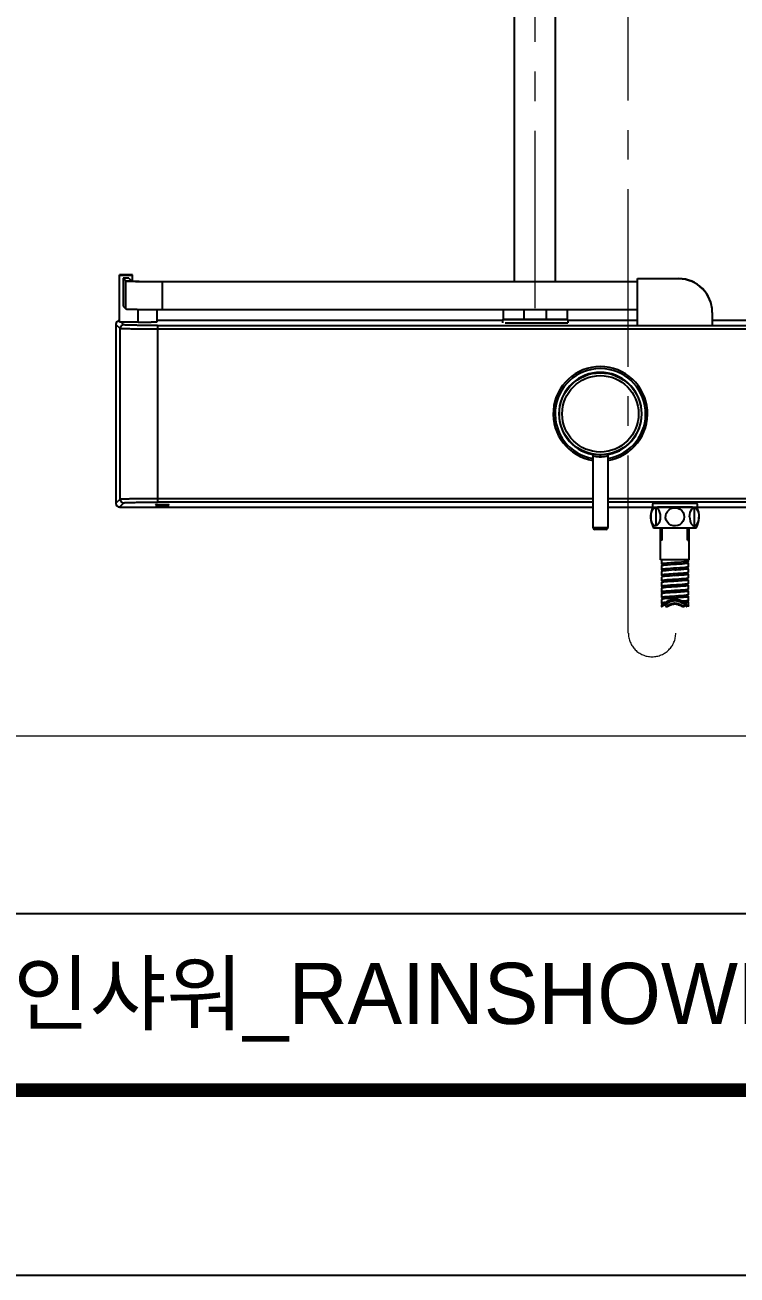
# Model space of a CAD drawing. Extents: x 11377 to 14537, y 53 to 2368.
# Drawn here: x 12249 to 12631, y 53 to 724 of the extents above; entities that cross this region are included whole.
import ezdxf

# ---------------------------------------------------------------- set-up
doc = ezdxf.new("R2010")
doc.units = 0
doc.header["$LTSCALE"] = 10
doc.header["$MEASUREMENT"] = 0
doc.linetypes.add('CENTER2', pattern=[28.575, 19.05, -3.175, 3.175, -3.175])
doc.layers.get('0').update_dxf_attribs({"linetype": 'CONTINUOUS'})
doc.layers.add('1', color=7, linetype='CONTINUOUS', true_color=0xffffff)
doc.layers.add('Cneter', color=1, linetype='CENTER2', lineweight=13)
doc.layers.add('치수선', color=7, linetype='CONTINUOUS', lineweight=20)
doc.layers.add('DEF_LAYER_ASSEM_MEMBER', color=7, linetype='CONTINUOUS')
doc.layers.add('MEMBER', color=7, linetype='CONTINUOUS')
doc.styles.add('Daelim Dimension', font='')
doc.styles.get('Daelim Dimension').set_extended_font_data('나눔고딕')

msp = doc.modelspace()

# ---------------------------------------------------------------- linework, layer by layer
at = {"color": 7, "linetype": 'Continuous'}
for p, q in [((12299.96, 564.55), (12299.96, 589.94)), ((12306.96, 589.94), (12299.96, 589.94)), ((12306.96, 589.93), (12299.96, 589.93)), ((12306.96, 589.55), (12299.96, 589.55)), ((12301.97, 588.05), (12301.96, 573.05)), ((12301.97, 588.05), (12303.4, 586.62)), ((12304.97, 588.05), (12301.97, 588.05)), ((12303.39, 571.62), (12303.4, 586.62)), ((12303.4, 586.62), (12306.4, 586.62)), ((12304.97, 588.05), (12306.4, 586.62)), ((12306.29, 586.46), (12306.34, 586.46)), ((12306.96, 586.55), (12306.96, 589.94)), ((12322.89, 586.31), (12322.89, 571.31)), ((12322.89, 586.31), (12577.96, 586.31)), ((12577.96, 562.75), (12577.96, 587.87)), ((12577.96, 587.87), (12599.96, 587.87)), ((12599.96, 587.75), (12577.96, 587.75)), ((12599.96, 587.75), (12599.96, 587.87)), ((12301.96, 573.05), (12303.39, 571.62)), ((12309.96, 564.55), (12309.96, 571.39)), ((12319.96, 571.32), (12319.96, 564.73)), ((12322.89, 571.31), (12577.96, 571.31)), ((12505.76, 571.31), (12505.76, 565.99)), ((12516.81, 571.31), (12516.81, 565.99)), ((12529.12, 565.99), (12529.12, 571.31)), ((12540.16, 571.31), (12540.16, 565.99)), ((12309.96, 564.55), (12299.96, 564.55)), ((12302.24, 563.06), (12300.75, 564.55)), ((12505.46, 565.34), (12319.96, 565.34)), ((12505.66, 565.99), (12505.46, 565.79)), ((12505.46, 565.79), (12505.46, 564.19)), ((12540.46, 565.79), (12505.46, 565.79)), ((12540.26, 565.99), (12505.66, 565.99)), ((12506.94, 564.19), (12540.46, 564.19)), ((12540.26, 565.99), (12540.46, 565.79)), ((12540.46, 565.79), (12540.46, 564.19)), ((12577.96, 565.34), (12540.46, 565.34)), ((12617.96, 569.75), (12617.96, 562.75)), ((12745.97, 565.34), (12617.96, 565.34)), ((12297.96, 563.34), (12297.96, 467.34)), ((12297.96, 563.34), (12300.24, 561.06)), ((12300.24, 469.61), (12300.24, 561.06)), ((12320.24, 562.75), (12320.24, 467.92)), ((12320.24, 562.75), (12725.69, 562.75)), ((12725.69, 560.75), (12320.24, 560.75)), ((12553.96, 492.89), (12553.96, 454.34)), ((12557.96, 492.34), (12557.96, 493.34)), ((12561.96, 492.89), (12561.96, 454.34)), ((12300.24, 469.61), (12297.96, 467.34)), ((12320.24, 469.92), (12553.96, 469.92)), ((12561.96, 469.92), (12725.69, 469.92)), ((12299.96, 465.34), (12302.24, 467.61)), ((12299.96, 465.34), (12553.96, 465.34)), ((12319.32, 466.47), (12319.32, 466.47)), ((12319.32, 465.78), (12319.32, 465.78)), ((12553.96, 467.92), (12320.24, 467.92)), ((12326.61, 466.47), (12326.61, 466.47)), ((12326.61, 465.78), (12326.61, 465.78)), ((12725.69, 467.92), (12561.96, 467.92)), ((12561.96, 465.34), (12585.96, 465.34)), ((12585.96, 467.09), (12585.96, 465.09)), ((12587.64, 464.98), (12587.64, 464.98)), ((12587.66, 465.09), (12587.66, 455.09)), ((12608.26, 465.09), (12608.26, 455.09)), ((12608.29, 464.98), (12608.28, 464.98)), ((12609.96, 467.09), (12609.96, 465.09)), ((12609.96, 465.34), (12745.97, 465.34)), ((12553.96, 454.34), (12561.96, 454.34)), ((12560.96, 453.34), (12554.96, 453.34))]:
    msp.add_line(p, q, dxfattribs=at)
at = {"ltscale": 0.5}
for p, q in [((12511.96, 586.31), (12533.96, 586.31)), ((12591.21, 447.54), (12590.31, 447.54)), ((12604.71, 447.54), (12605.61, 447.54))]:
    msp.add_line(p, q, dxfattribs=at)
at = {"color": 5}
msp.add_line((11427.92, 247.26), (13971.97, 247.26), dxfattribs=at)
at = {"ltscale": 0.5}
msp.add_lwpolyline([(11377.11, 53.28), (14536.63, 53.28), (14536.63, 2368.32), (11377.11, 2368.32)], close=True, dxfattribs=at)
at = {"color": 5, "linetype": 'ByBlock', "lineweight": 200, "const_width": 7.28}
msp.add_lwpolyline([(11427.92, 152.41), (14485.52, 152.41), (14485.52, 2314.57), (11427.92, 2314.57)], close=True, dxfattribs=at)
at = {"color": 7, "linetype": 'Continuous'}
for points in [[(12553.18, 493.86), (12553.46, 493.76), (12553.69, 493.58), (12553.86, 493.34), (12553.95, 493.06), (12553.96, 492.89)], [(12561.96, 492.89), (12561.98, 493.06), (12562.07, 493.34), (12562.24, 493.58), (12562.47, 493.76), (12562.75, 493.86)]]:
    msp.add_lwpolyline(points, dxfattribs=at)
for radius in [22, 20.5]:
    msp.add_circle((12557.96, 515.34), radius, dxfattribs=at)
for centre, radius, start, end in [((12311.14, 773.46), 187.07, 268.52949, 268.66073), ((12599.97, 569.87), 18, 0.17094, 90.00479), ((12599.97, 569.75), 18, 0.00492, 90.00481), ((12302.24, 561.06), 2, 90.02111, 179.97864), ((12557.96, 515.34), 25.3, 279.11078, 260.88922), ((12557.96, 515.34), 24.3, 279.48907, 260.5125), ((12557.96, 515.34), 22.25, 281.05466, 258.94502), ((12302.24, 469.61), 2, 180.0211, 269.97864), ((12589.75, 395.21), 72.01, 91.6762, 92.14231), ((12590.62, 365.79), 101.45, 91.55092, 91.68405), ((12605.4, 369), 98.24, 88.31416, 88.44684), ((12606.42, 402.35), 64.87, 87.82733, 88.34973), ((12554.96, 454.34), 1, 180, 270), ((12560.96, 454.34), 1, 270, 0)]:
    msp.add_arc(centre, radius, start, end, dxfattribs=at)
for centre, major_axis, start_param, end_param in [((12299.97, 563.34), (-1.41, 1.41), -0.785246, 0.785246), ((12299.97, 467.34), (1.41, 1.41), 2.356347, 3.926839)]:
    msp.add_ellipse(centre, major_axis=major_axis, ratio=0.999695, start_param=start_param, end_param=end_param, dxfattribs=at)
for points, knots in [([(12303.4, 586.62), (12303.4, 586.62), (12303.43, 586.61), (12303.47, 586.6), (12303.54, 586.59), (12303.67, 586.57), (12303.88, 586.55), (12304.21, 586.53), (12304.62, 586.51), (12305.1, 586.49), (12305.67, 586.47), (12306.08, 586.46), (12306.29, 586.46)], [0, 0, 0, 0, 0.008609, 0.024348, 0.047438, 0.077896, 0.160777, 0.272628, 0.41304, 0.581588, 0.777611, 1, 1, 1, 1]), ([(12306.4, 586.62), (12306.4, 586.61), (12306.44, 586.6), (12306.51, 586.59), (12306.63, 586.58), (12306.78, 586.56), (12306.97, 586.55), (12307.29, 586.53), (12307.79, 586.51), (12308.49, 586.48), (12309.33, 586.45), (12310.3, 586.43), (12311.39, 586.41), (12312.58, 586.39), (12314.35, 586.36), (12316.74, 586.34), (12319.76, 586.32), (12321.83, 586.31), (12322.89, 586.31)], [0, 0, 0, 0, 0.002214, 0.006729, 0.013575, 0.022737, 0.034191, 0.047915, 0.082073, 0.124944, 0.176039, 0.234819, 0.300752, 0.37326, 0.451611, 0.622748, 0.807855, 1, 1, 1, 1]), ([(12306.77, 586.45), (12309.1, 586.39), (12314.48, 586.33), (12319.85, 586.31), (12322.89, 586.31)], [0, 0, 0, 0, 0.434876, 1, 1, 1, 1]), ([(12303.39, 571.62), (12303.4, 571.61), (12303.45, 571.6), (12303.53, 571.59), (12303.66, 571.57), (12303.84, 571.56), (12304.06, 571.54), (12304.44, 571.52), (12305.02, 571.5), (12305.84, 571.47), (12306.83, 571.44), (12307.96, 571.42), (12309.24, 571.4), (12310.65, 571.38), (12312.74, 571.35), (12315.58, 571.33), (12319.16, 571.32), (12321.63, 571.31), (12322.89, 571.31)], [0, 0, 0, 0, 0.002193, 0.006633, 0.013362, 0.022374, 0.033654, 0.047183, 0.080904, 0.123316, 0.173979, 0.232398, 0.298066, 0.370435, 0.44879, 0.620384, 0.8065, 1, 1, 1, 1]), ([(12309.96, 564.55), (12310.62, 564.55), (12311.89, 564.56), (12313.46, 564.56), (12314.66, 564.57), (12315.5, 564.58), (12316.29, 564.59), (12317.01, 564.6), (12317.67, 564.62), (12318.25, 564.63), (12318.69, 564.64), (12319, 564.65), (12319.2, 564.66), (12319.37, 564.67), (12319.53, 564.68), (12319.66, 564.68), (12319.76, 564.69), (12319.85, 564.7), (12319.91, 564.71), (12319.94, 564.72), (12319.96, 564.72), (12319.96, 564.73), (12319.96, 564.73)], [0, 0, 0, 0, 0.194957, 0.382408, 0.471063, 0.55518, 0.633951, 0.706622, 0.772489, 0.830922, 0.881359, 0.903424, 0.923315, 0.940986, 0.956392, 0.969499, 0.980278, 0.988707, 0.994769, 0.998477, 0.999477, 1, 1, 1, 1]), ([(12320.24, 560.75), (12318.95, 560.75), (12316.43, 560.76), (12312.76, 560.78), (12309.37, 560.8), (12306.78, 560.83), (12304.95, 560.87), (12303.78, 560.89), (12302.77, 560.92), (12301.92, 560.94), (12301.32, 560.97), (12300.93, 560.99), (12300.7, 561), (12300.52, 561.02), (12300.38, 561.03), (12300.3, 561.05), (12300.25, 561.05), (12300.24, 561.06)], [0, 0, 0, 0, 0.192889, 0.378573, 0.549986, 0.700751, 0.766579, 0.825182, 0.876026, 0.91862, 0.952573, 0.966211, 0.977575, 0.986641, 0.993396, 0.997838, 1, 1, 1, 1]), ([(12320.24, 562.75), (12319.08, 562.75), (12316.81, 562.76), (12313.51, 562.78), (12310.46, 562.8), (12308.13, 562.83), (12306.48, 562.87), (12305.43, 562.89), (12304.51, 562.91), (12303.75, 562.94), (12303.14, 562.97), (12302.73, 562.99), (12302.49, 563.02), (12302.37, 563.03), (12302.29, 563.04), (12302.25, 563.05), (12302.24, 563.06)], [0, 0, 0, 0, 0.192888, 0.378565, 0.549967, 0.700721, 0.766544, 0.825143, 0.875984, 0.918575, 0.952526, 0.977529, 0.986596, 0.993357, 0.99781, 1, 1, 1, 1]), ([(12553.96, 492.89), (12553.97, 492.89), (12553.97, 492.89), (12553.99, 492.88), (12554.01, 492.88), (12554.05, 492.87), (12554.09, 492.85), (12554.17, 492.83), (12554.28, 492.8), (12554.45, 492.76), (12554.65, 492.71), (12554.88, 492.66), (12555.25, 492.59), (12555.77, 492.5), (12556.45, 492.41), (12557.19, 492.35), (12557.7, 492.34), (12557.96, 492.34)], [0, 0, 0, 0, 0.001253, 0.004993, 0.0112, 0.019856, 0.030939, 0.044406, 0.078283, 0.121055, 0.172203, 0.231145, 0.297277, 0.448498, 0.620275, 0.80645, 1, 1, 1, 1]), ([(12557.96, 492.34), (12558.23, 492.34), (12558.74, 492.35), (12559.48, 492.41), (12560.07, 492.49), (12560.5, 492.56), (12560.78, 492.61), (12561.05, 492.66), (12561.28, 492.71), (12561.48, 492.76), (12561.65, 492.8), (12561.76, 492.83), (12561.84, 492.85), (12561.88, 492.87), (12561.92, 492.87), (12561.94, 492.88), (12561.95, 492.88), (12561.97, 492.89), (12561.96, 492.89)], [0, 0, 0, 0, 0.193556, 0.379717, 0.551483, 0.630032, 0.702703, 0.768835, 0.827781, 0.878935, 0.921708, 0.955593, 0.969061, 0.980141, 0.988798, 0.995009, 0.99875, 1, 1, 1, 1]), ([(12300.24, 469.61), (12300.25, 469.62), (12300.3, 469.63), (12300.38, 469.65), (12300.52, 469.66), (12300.7, 469.68), (12300.93, 469.69), (12301.32, 469.71), (12301.92, 469.74), (12302.77, 469.76), (12303.78, 469.79), (12304.95, 469.81), (12306.78, 469.84), (12309.37, 469.87), (12312.76, 469.9), (12316.43, 469.92), (12318.95, 469.92), (12320.24, 469.92)], [0, 0, 0, 0, 0.002163, 0.006604, 0.01336, 0.022425, 0.033789, 0.047427, 0.08138, 0.123974, 0.174818, 0.233421, 0.299248, 0.450014, 0.621427, 0.807111, 1, 1, 1, 1]), ([(12302.24, 467.61), (12302.25, 467.62), (12302.29, 467.63), (12302.37, 467.65), (12302.49, 467.66), (12302.73, 467.68), (12303.14, 467.71), (12303.75, 467.74), (12304.51, 467.76), (12305.43, 467.79), (12306.48, 467.81), (12308.13, 467.84), (12310.46, 467.87), (12313.51, 467.9), (12316.81, 467.92), (12319.08, 467.92), (12320.24, 467.92)], [0, 0, 0, 0, 0.002191, 0.006645, 0.013406, 0.022474, 0.047477, 0.08143, 0.124022, 0.174863, 0.233462, 0.299285, 0.450038, 0.621438, 0.807113, 1, 1, 1, 1]), ([(12326.61, 466.47), (12326.61, 466.48), (12326.58, 466.48), (12326.52, 466.49), (12326.43, 466.49), (12326.31, 466.5), (12326.15, 466.5), (12325.89, 466.51), (12325.49, 466.52), (12324.95, 466.53), (12324.33, 466.53), (12323.66, 466.54), (12322.97, 466.54), (12322.27, 466.54), (12321.6, 466.53), (12320.98, 466.53), (12320.44, 466.52), (12320.04, 466.51), (12319.78, 466.5), (12319.62, 466.5), (12319.5, 466.49), (12319.41, 466.49), (12319.35, 466.48), (12319.32, 466.48), (12319.32, 466.47)], [0, 0, 0, 0, 0.003318, 0.011232, 0.023712, 0.040685, 0.061992, 0.087406, 0.149608, 0.224975, 0.310686, 0.403509, 0.499964, 0.59642, 0.68925, 0.77497, 0.850355, 0.912576, 0.938, 0.959316, 0.976295, 0.988779, 0.996691, 1, 1, 1, 1]), ([(12319.32, 466.47), (12319.32, 466.47), (12319.35, 466.47), (12319.39, 466.46), (12319.49, 466.46), (12319.6, 466.45), (12319.76, 466.44), (12320.02, 466.44), (12320.42, 466.43), (12320.96, 466.42), (12321.59, 466.41), (12322.26, 466.41), (12322.96, 466.41), (12323.67, 466.41), (12324.34, 466.41), (12324.97, 466.42), (12325.51, 466.43), (12325.91, 466.44), (12326.17, 466.44), (12326.33, 466.45), (12326.44, 466.46), (12326.54, 466.46), (12326.58, 466.47), (12326.61, 466.47), (12326.61, 466.47)], [0, 0, 0, 0, 0.002556, 0.009797, 0.021716, 0.038242, 0.059226, 0.084437, 0.146568, 0.22228, 0.30867, 0.40241, 0.499905, 0.597403, 0.691157, 0.777567, 0.853313, 0.915483, 0.940714, 0.961717, 0.978258, 0.99019, 0.997439, 1, 1, 1, 1]), ([(12326.61, 465.78), (12326.61, 465.78), (12326.58, 465.78), (12326.52, 465.79), (12326.43, 465.8), (12326.31, 465.8), (12326.15, 465.81), (12325.89, 465.81), (12325.49, 465.82), (12324.95, 465.83), (12324.33, 465.83), (12323.66, 465.84), (12322.97, 465.84), (12322.27, 465.84), (12321.6, 465.83), (12320.98, 465.83), (12320.44, 465.82), (12320.04, 465.81), (12319.78, 465.81), (12319.62, 465.8), (12319.5, 465.8), (12319.41, 465.79), (12319.35, 465.78), (12319.32, 465.78), (12319.32, 465.78)], [0, 0, 0, 0, 0.003318, 0.011232, 0.023712, 0.040685, 0.061992, 0.087406, 0.149608, 0.224975, 0.310686, 0.403509, 0.499964, 0.59642, 0.68925, 0.77497, 0.850355, 0.912576, 0.938, 0.959316, 0.976295, 0.988779, 0.996691, 1, 1, 1, 1]), ([(12319.32, 465.78), (12319.32, 465.77), (12319.35, 465.77), (12319.39, 465.76), (12319.49, 465.76), (12319.6, 465.75), (12319.76, 465.74), (12320.02, 465.74), (12320.42, 465.73), (12320.96, 465.72), (12321.59, 465.72), (12322.26, 465.71), (12322.96, 465.71), (12323.67, 465.71), (12324.34, 465.72), (12324.97, 465.72), (12325.51, 465.73), (12325.91, 465.74), (12326.17, 465.74), (12326.33, 465.75), (12326.44, 465.76), (12326.54, 465.76), (12326.58, 465.77), (12326.61, 465.77), (12326.61, 465.78)], [0, 0, 0, 0, 0.002556, 0.009797, 0.021716, 0.038242, 0.059226, 0.084437, 0.146568, 0.22228, 0.30867, 0.40241, 0.499905, 0.597403, 0.691157, 0.777567, 0.853313, 0.915483, 0.940714, 0.961717, 0.978258, 0.99019, 0.997439, 1, 1, 1, 1]), ([(12587.06, 467.18), (12586.97, 467.17), (12586.81, 467.17), (12586.59, 467.16), (12586.41, 467.15), (12586.25, 467.13), (12586.13, 467.12), (12586.05, 467.11), (12586.01, 467.11), (12585.98, 467.1), (12585.97, 467.1), (12585.96, 467.09), (12585.96, 467.09)], [0, 0, 0, 0, 0.230194, 0.431131, 0.602231, 0.743008, 0.853127, 0.932323, 0.960322, 0.980659, 0.99354, 1, 1, 1, 1]), ([(12585.96, 465.09), (12585.96, 465.09), (12585.97, 465.1), (12585.99, 465.1), (12586.03, 465.11), (12586.1, 465.12), (12586.2, 465.13), (12586.33, 465.14), (12586.49, 465.15), (12586.68, 465.16), (12586.89, 465.17), (12587.13, 465.18), (12587.5, 465.19), (12588.02, 465.21), (12588.72, 465.22), (12589.51, 465.24), (12590.38, 465.25), (12591.32, 465.26), (12592.33, 465.27), (12593.77, 465.29), (12595.65, 465.3), (12597.96, 465.3), (12600.28, 465.3), (12602.16, 465.29), (12603.6, 465.27), (12604.61, 465.26), (12605.55, 465.25), (12606.42, 465.24), (12607.21, 465.22), (12607.91, 465.21), (12608.43, 465.19), (12608.8, 465.18), (12609.04, 465.17), (12609.25, 465.16), (12609.44, 465.15), (12609.6, 465.14), (12609.72, 465.13), (12609.83, 465.12), (12609.9, 465.11), (12609.94, 465.1), (12609.96, 465.1), (12609.96, 465.09), (12609.96, 465.09)], [0, 0, 0, 0, 0.000262, 0.000761, 0.002615, 0.005647, 0.009861, 0.01525, 0.021803, 0.029507, 0.038342, 0.048287, 0.05932, 0.084538, 0.113755, 0.146689, 0.183024, 0.22241, 0.264469, 0.308795, 0.402525, 0.5, 0.597474, 0.691204, 0.73553, 0.777589, 0.816975, 0.85331, 0.886244, 0.915461, 0.940679, 0.951712, 0.961658, 0.970492, 0.978196, 0.98475, 0.990139, 0.994353, 0.997385, 0.999239, 0.999738, 1, 1, 1, 1]), ([(12587.64, 464.98), (12587.51, 464.99), (12587.27, 464.99), (12586.93, 465.01), (12586.65, 465.02), (12586.41, 465.03), (12586.24, 465.04), (12586.14, 465.05), (12586.08, 465.06), (12586.03, 465.07), (12586, 465.07), (12585.98, 465.08), (12585.96, 465.09), (12585.96, 465.09)], [0, 0, 0, 0, 0.229125, 0.429855, 0.601299, 0.742713, 0.853475, 0.897229, 0.933171, 0.961283, 0.981596, 0.994242, 1, 1, 1, 1]), ([(12608.26, 465.09), (12608.26, 465.09), (12608.26, 465.09), (12608.24, 465.1), (12608.21, 465.11), (12608.15, 465.12), (12608.06, 465.12), (12607.95, 465.13), (12607.81, 465.14), (12607.66, 465.15), (12607.47, 465.16), (12607.27, 465.17), (12606.95, 465.18), (12606.5, 465.19), (12605.9, 465.2), (12605.22, 465.22), (12604.48, 465.23), (12603.67, 465.24), (12602.8, 465.25), (12601.57, 465.26), (12599.95, 465.27), (12597.96, 465.27), (12595.98, 465.27), (12594.36, 465.26), (12593.13, 465.25), (12592.26, 465.24), (12591.45, 465.23), (12590.71, 465.22), (12590.03, 465.2), (12589.43, 465.19), (12588.98, 465.18), (12588.66, 465.17), (12588.46, 465.16), (12588.27, 465.15), (12588.12, 465.14), (12587.98, 465.13), (12587.87, 465.12), (12587.78, 465.12), (12587.72, 465.11), (12587.69, 465.1), (12587.67, 465.09), (12587.66, 465.09), (12587.66, 465.09)], [0, 0, 0, 0, 0.000262, 0.000761, 0.002615, 0.005647, 0.009861, 0.01525, 0.021803, 0.029507, 0.038342, 0.048287, 0.05932, 0.084538, 0.113755, 0.146689, 0.183024, 0.222411, 0.264469, 0.308795, 0.402525, 0.5, 0.597474, 0.691204, 0.73553, 0.777588, 0.816975, 0.85331, 0.886244, 0.915461, 0.940679, 0.951712, 0.961657, 0.970493, 0.978196, 0.98475, 0.990139, 0.994353, 0.997385, 0.999239, 0.999738, 1, 1, 1, 1]), ([(12608.06, 467.2), (12607.42, 467.22), (12605.97, 467.25), (12602.61, 467.29), (12597.97, 467.31), (12593.33, 467.29), (12589.97, 467.25), (12588.52, 467.22), (12587.88, 467.2)], [0, 0, 0, 0, 0.094977, 0.215092, 0.499838, 0.78467, 0.904888, 1, 1, 1, 1]), ([(12609.96, 465.09), (12609.96, 465.09), (12609.95, 465.08), (12609.93, 465.07), (12609.9, 465.07), (12609.85, 465.06), (12609.79, 465.05), (12609.69, 465.04), (12609.52, 465.03), (12609.28, 465.02), (12609, 465.01), (12608.66, 464.99), (12608.42, 464.99), (12608.29, 464.98)], [0, 0, 0, 0, 0.005757, 0.018403, 0.038716, 0.066828, 0.102771, 0.146525, 0.257288, 0.398702, 0.570145, 0.770876, 1, 1, 1, 1]), ([(12609.96, 467.09), (12609.96, 467.09), (12609.96, 467.1), (12609.95, 467.1), (12609.92, 467.11), (12609.88, 467.11), (12609.8, 467.12), (12609.68, 467.13), (12609.53, 467.15), (12609.34, 467.16), (12609.12, 467.17), (12608.96, 467.17), (12608.88, 467.18)], [0, 0, 0, 0, 0.00647, 0.019354, 0.039691, 0.067691, 0.146883, 0.256996, 0.397766, 0.568862, 0.769799, 1, 1, 1, 1])]:
    msp.add_open_spline(points, degree=3, knots=knots, dxfattribs=at)
at = {"layer": '1', "color": 7, "linetype": 'Continuous'}
for p, q in [((12584.76, 465.3), (12631.28, 465.3)), ((12625.76, 465.26), (12631.28, 465.26)), ((12631.28, 465.26), (12631.28, 465.3))]:
    msp.add_line(p, q, dxfattribs=at)
at = {"layer": 'Cneter', "lineweight": 5, "ltscale": 0.5}
for p, q in [((12522.96, 572), (12522.96, 1404.22)), ((12572.96, 397.72), (12572.96, 875.09))]:
    msp.add_line(p, q, dxfattribs=at)
msp.add_arc((12585.7, 397.72), 12.73, 180, 0, dxfattribs=at)
at = {"layer": 'DEF_LAYER_ASSEM_MEMBER', "color": 7, "linetype": 'Continuous'}
for p, q in [((12511.96, 586.31), (12511.96, 768.44)), ((12533.96, 586.31), (12533.96, 768.44))]:
    msp.add_line(p, q, dxfattribs=at)
at = {"layer": 'MEMBER', "color": 7, "linetype": 'Continuous'}
for p, q in [((12609.43, 454.04), (12586.5, 454.04)), ((12590.31, 437.04), (12590.31, 454.04)), ((12591.21, 447.54), (12591.21, 454.04)), ((12604.71, 447.54), (12604.71, 454.04)), ((12605.61, 437.04), (12605.61, 454.04)), ((12605.61, 437.04), (12590.31, 437.04)), ((12590.71, 436.74), (12590.71, 434.74)), ((12592.1, 437.04), (12591.29, 436.93)), ((12591.51, 437.04), (12591.51, 436.96)), ((12604.41, 435.24), (12604.41, 436.02)), ((12605.21, 436.24), (12605.21, 437.04)), ((12590.71, 433.74), (12590.71, 431.74)), ((12590.71, 430.74), (12590.71, 428.74)), ((12591.81, 432.01), (12591.1, 431.9)), ((12591.18, 431.57), (12591.51, 431.52)), ((12591.45, 434.52), (12591.51, 434.52)), ((12592.38, 435.07), (12591.48, 434.96)), ((12591.51, 434.74), (12591.51, 433.96)), ((12591.51, 431.74), (12591.51, 430.96)), ((12595.86, 435.33), (12594.48, 435.22)), ((12596.19, 431.37), (12594.63, 431.26)), ((12599.5, 431.59), (12596.19, 431.37)), ((12599.5, 429.59), (12596.19, 429.37)), ((12599.88, 435.62), (12597.96, 435.49)), ((12598.77, 434.54), (12597.96, 434.49)), ((12604.84, 435.09), (12604.14, 434.98)), ((12604.41, 432.24), (12604.41, 433.02)), ((12604.41, 429.24), (12604.41, 430.02)), ((12605.21, 433.24), (12605.21, 435.24)), ((12605.21, 430.24), (12605.21, 432.24)), ((12605.21, 427.24), (12605.21, 429.24)), ((12590.82, 428.82), (12590.71, 428.74)), ((12590.71, 427.74), (12590.71, 425.74)), ((12590.71, 424.74), (12590.71, 422.74)), ((12591.3, 428.93), (12590.82, 428.82)), ((12591.01, 428.6), (12591.51, 428.52)), ((12591.75, 423), (12591.06, 422.89)), ((12591.23, 422.56), (12591.51, 422.52)), ((12592.12, 429.04), (12591.3, 428.93)), ((12591.43, 425.53), (12591.51, 425.52)), ((12591.51, 428.74), (12591.51, 427.97)), ((12592.43, 426.08), (12591.51, 425.97)), ((12591.51, 425.74), (12591.51, 424.96)), ((12591.51, 422.74), (12591.51, 421.96)), ((12598.34, 428.52), (12596.68, 428.41)), ((12598.34, 426.52), (12596.68, 426.41)), ((12598.84, 425.55), (12597.96, 425.49)), ((12598.84, 423.55), (12597.96, 423.49)), ((12599.43, 422.59), (12597.96, 422.49)), ((12604.73, 429.06), (12603.96, 428.95)), ((12604.41, 423.24), (12604.23, 423.13)), ((12604.41, 426.24), (12604.41, 427.02)), ((12604.41, 423.24), (12604.41, 424.02)), ((12604.41, 423.47), (12604.46, 423.46)), ((12605.03, 423.13), (12604.47, 423.02)), ((12605.21, 423.24), (12605.03, 423.13)), ((12605.21, 424.24), (12605.21, 426.24)), ((12605.21, 421.24), (12605.21, 423.24)), ((12590.71, 421.74), (12590.71, 419.74)), ((12590.8, 419.82), (12590.71, 419.74)), ((12590.71, 418.74), (12590.71, 416.74)), ((12591.25, 419.92), (12590.8, 419.82)), ((12591.05, 419.6), (12591.51, 419.52)), ((12592.05, 420.03), (12591.25, 419.92)), ((12592.26, 416.06), (12591.4, 415.95)), ((12591.44, 416.53), (12591.51, 416.52)), ((12592.41, 417.07), (12591.5, 416.96)), ((12591.51, 419.74), (12591.51, 418.96)), ((12591.51, 416.74), (12591.51, 415.96)), ((12597.96, 420.49), (12596.06, 420.36)), ((12597.96, 422.49), (12596.15, 422.37)), ((12598.3, 417.51), (12596.64, 417.4)), ((12598.73, 419.54), (12597.08, 419.43)), ((12599.35, 420.58), (12597.96, 420.49)), ((12599.65, 416.6), (12597.96, 416.49)), ((12604.83, 420.08), (12604.13, 419.98)), ((12604.41, 420.24), (12604.41, 421.02)), ((12604.41, 417.24), (12604.41, 418.02)), ((12605.21, 418.24), (12605.21, 420.24)), ((12605.21, 415.24), (12605.21, 417.24)), ((12590.71, 415.74), (12590.71, 413.74)), ((12590.81, 413.82), (12590.71, 413.74)), ((12590.71, 412.74), (12590.71, 412.06)), ((12590.8, 411.94), (12591, 411.94)), ((12591.24, 413.92), (12590.81, 413.82)), ((12591.01, 413.6), (12591.51, 413.52)), ((12592, 414.03), (12591.24, 413.92)), ((12591.51, 413.74), (12591.51, 412.96)), ((12591.64, 412.44), (12591.85, 412.44)), ((12591.72, 412.53), (12591.85, 412.44)), ((12591.73, 412.8), (12591.93, 413.02)), ((12591.85, 412.44), (12592.01, 412.68)), ((12592.47, 414), (12591.86, 413.9)), ((12592.01, 414.03), (12592, 414.03)), ((12593.05, 414.14), (12592.01, 414.03)), ((12593.36, 414.11), (12592.47, 414)), ((12592.96, 412.85), (12592.96, 412.06)), ((12593.39, 413.21), (12592.99, 412.85)), ((12593.05, 414.14), (12593.75, 414.65)), ((12593.78, 414.17), (12593.05, 414.14)), ((12593.09, 411.94), (12593.91, 411.94)), ((12594.48, 414.22), (12593.36, 414.11)), ((12594.05, 414.62), (12593.68, 414.38)), ((12593.75, 414.65), (12594.58, 415.11)), ((12594.48, 414.22), (12593.78, 414.17)), ((12594.44, 414.84), (12594.05, 414.62)), ((12594.3, 414.55), (12594.06, 414.4)), ((12594.54, 414.68), (12594.3, 414.55)), ((12594.84, 414.21), (12594.32, 413.9)), ((12594.7, 414.96), (12594.44, 414.84)), ((12594.46, 414.43), (12594.98, 414.69)), ((12594.61, 414.29), (12594.48, 414.22)), ((12594.74, 414.78), (12594.54, 414.68)), ((12594.74, 414.36), (12594.61, 414.29)), ((12594.97, 415.08), (12594.7, 414.96)), ((12594.94, 414.87), (12594.74, 414.78)), ((12595.29, 414.62), (12594.74, 414.36)), ((12594.98, 414.69), (12595.53, 414.91)), ((12595.85, 414.82), (12595.29, 414.62)), ((12596.41, 414.97), (12595.85, 414.82)), ((12596.42, 414.79), (12595.86, 414.64)), ((12596.37, 415.18), (12597.07, 415.23)), ((12597, 414.9), (12596.42, 414.79)), ((12597.07, 415.23), (12597.96, 415.29)), ((12598.43, 415.13), (12599.15, 415.04)), ((12599.15, 415.04), (12599.84, 414.9)), ((12599.17, 415.38), (12599.87, 415.42)), ((12599.8, 415.43), (12599.32, 415.39)), ((12599.33, 415.19), (12599.91, 415.06)), ((12599.87, 415.42), (12599.35, 415.52)), ((12599.74, 415.61), (12600.89, 415.29)), ((12599.84, 414.9), (12600.49, 414.68)), ((12600.37, 415.29), (12599.87, 415.42)), ((12599.91, 415.06), (12600.49, 414.88)), ((12600.44, 415.09), (12599.95, 415.23)), ((12600.86, 415.12), (12600.37, 415.29)), ((12600.92, 414.9), (12600.44, 415.09)), ((12601.23, 414.73), (12600.49, 414.68)), ((12601.31, 414.93), (12600.86, 415.12)), ((12600.89, 415.29), (12601.99, 414.77)), ((12601.99, 414.77), (12601.23, 414.73)), ((12603.25, 414.88), (12601.99, 414.77)), ((12602.02, 411.94), (12602.84, 411.94)), ((12603.07, 413.93), (12602.06, 413.82)), ((12602.96, 413.68), (12602.96, 412.06)), ((12603.75, 412.85), (12603.06, 412.75)), ((12603.58, 412.27), (12603.06, 412.75)), ((12604.1, 413.97), (12603.17, 413.87)), ((12603.37, 413.29), (12603.53, 413.26)), ((12603.37, 413.29), (12603.77, 412.86)), ((12603.7, 412.59), (12603.47, 412.58)), ((12603.47, 412.58), (12603.79, 412.28)), ((12603.94, 412), (12603.58, 412.27)), ((12603.92, 412.59), (12603.7, 412.59)), ((12603.7, 412.59), (12603.88, 412.4)), ((12603.88, 412.89), (12603.75, 412.85)), ((12603.79, 412.28), (12604.03, 412.08)), ((12603.88, 412.4), (12604.05, 412.24)), ((12603.91, 413.13), (12604.2, 412.8)), ((12604.1, 412.4), (12603.92, 412.59)), ((12604.12, 411.94), (12603.94, 412)), ((12604.24, 412.49), (12603.98, 412.78)), ((12604.48, 412.08), (12604.03, 412.08)), ((12604.03, 412.08), (12604.22, 411.97)), ((12604.22, 412.28), (12604.05, 412.24)), ((12604.05, 412.24), (12604.47, 412.25)), ((12604.76, 414.07), (12604.1, 413.97)), ((12604.26, 412.25), (12604.1, 412.4)), ((12604.12, 411.94), (12604.32, 411.94)), ((12604.2, 412.8), (12604.45, 412.52)), ((12604.22, 411.97), (12604.32, 411.94)), ((12604.47, 412.25), (12604.24, 412.49)), ((12604.41, 414.24), (12604.27, 414.14)), ((12604.32, 411.94), (12604.34, 411.94)), ((12604.41, 414.24), (12604.41, 415.02)), ((12604.41, 412.06), (12604.41, 412.08)), ((12604.45, 412.52), (12604.67, 412.27)), ((12604.86, 412.09), (12604.48, 412.08)), ((12604.67, 412.27), (12604.86, 412.09)), ((12605.21, 412.24), (12605.21, 414.24))]:
    msp.add_line(p, q, dxfattribs=at)
for points in [[(12585.1, 460.7), (12585.26, 461.89), (12585.57, 462.97), (12586, 463.84), (12586.52, 464.48), (12587.11, 464.86), (12587.74, 464.93), (12588.36, 464.69), (12588.91, 464.17), (12589.39, 463.41), (12589.76, 462.42), (12589.99, 461.27), (12590.07, 460.04)], [(12593.01, 460.7), (12593.34, 461.9), (12593.96, 462.97), (12594.82, 463.85), (12595.86, 464.49), (12597.05, 464.86), (12598.3, 464.93), (12599.53, 464.69), (12600.65, 464.17), (12601.6, 463.41), (12602.34, 462.42), (12602.81, 461.27), (12602.96, 460.04)], [(12605.86, 460.04), (12605.93, 461.24), (12606.16, 462.37), (12606.51, 463.35), (12606.97, 464.12), (12607.5, 464.64), (12608.08, 464.91), (12608.67, 464.9), (12609.25, 464.62), (12609.78, 464.08), (12610.23, 463.29), (12610.58, 462.29), (12610.79, 461.16), (12610.86, 459.96)], [(12590.07, 459.96), (12589.98, 458.74), (12589.74, 457.59), (12589.36, 456.62), (12588.88, 455.87), (12588.32, 455.36), (12587.7, 455.15), (12587.07, 455.24), (12586.48, 455.63), (12585.97, 456.29), (12585.54, 457.18), (12585.24, 458.26), (12585.09, 459.46), (12585.1, 460.7)], [(12602.96, 459.96), (12602.78, 458.74), (12602.3, 457.59), (12601.54, 456.62), (12600.58, 455.86), (12599.45, 455.36), (12598.22, 455.15), (12596.96, 455.24), (12595.78, 455.63), (12594.75, 456.29), (12593.91, 457.18), (12593.31, 458.26), (12593, 459.47), (12593.01, 460.7)], [(12605.86, 460.04), (12605.91, 459), (12606.08, 458), (12606.36, 457.1), (12606.72, 456.34), (12607.14, 455.76), (12607.64, 455.35), (12608.2, 455.15), (12608.76, 455.21), (12609.3, 455.51), (12609.8, 456.04), (12610.23, 456.79), (12610.56, 457.72), (12610.78, 458.81), (12610.86, 459.96)], [(12591.29, 436.93), (12590.82, 436.82), (12590.71, 436.74)], [(12605.21, 436.24), (12605.12, 436.17), (12604.68, 436.06), (12603.88, 435.95), (12602.77, 435.84), (12601.41, 435.73), (12599.88, 435.62)], [(12591.48, 434.96), (12590.91, 434.85), (12590.71, 434.74)], [(12590.71, 434.74), (12590.9, 434.63), (12591.45, 434.52)], [(12591.76, 434), (12591.08, 433.89), (12590.74, 433.78), (12590.71, 433.74)], [(12591.1, 431.9), (12590.75, 431.79), (12590.71, 431.74)], [(12590.71, 431.74), (12590.78, 431.68), (12591.18, 431.57)], [(12592.12, 431.04), (12591.3, 430.93), (12590.82, 430.82), (12590.71, 430.74)], [(12594.48, 435.22), (12593.3, 435.1), (12592.38, 434.99), (12591.78, 434.88), (12591.52, 434.76), (12591.51, 434.74)], [(12594.7, 432.24), (12593.74, 432.15), (12592.71, 432.04), (12591.98, 431.92), (12591.58, 431.81), (12591.51, 431.74)], [(12597.96, 429.49), (12597.05, 429.42), (12595.57, 429.31), (12594.22, 429.2), (12593.09, 429.08), (12592.23, 428.97), (12591.7, 428.85), (12591.51, 428.74)], [(12597.96, 434.49), (12597.12, 434.43), (12595.52, 434.33), (12594.04, 434.22), (12592.77, 434.11), (12591.76, 434)], [(12598.92, 432.55), (12597.26, 432.44), (12595.64, 432.33), (12594.14, 432.23), (12592.84, 432.12), (12591.81, 432.01)], [(12594.63, 431.26), (12593.25, 431.15), (12592.12, 431.04)], [(12596.19, 429.37), (12594.63, 429.26), (12593.25, 429.15), (12592.12, 429.04)], [(12595, 435.29), (12593.58, 435.18), (12592.38, 435.07)], [(12597.96, 435.49), (12596.58, 435.4), (12595, 435.29)], [(12597.96, 435.49), (12597.35, 435.45), (12595.86, 435.33)], [(12603.95, 435.06), (12603.22, 434.95), (12602.19, 434.83), (12600.92, 434.72), (12599.49, 434.6), (12597.99, 434.49)], [(12604.15, 432.1), (12603.55, 431.99), (12602.63, 431.88), (12601.45, 431.76), (12600.07, 431.65), (12598.58, 431.54), (12597.99, 431.49)], [(12604.14, 434.98), (12603.13, 434.87), (12601.85, 434.76), (12600.37, 434.65), (12598.77, 434.54)], [(12605.21, 433.24), (12605.2, 433.21), (12604.91, 433.1), (12604.25, 432.99), (12603.27, 432.88), (12602, 432.77), (12600.53, 432.66), (12598.92, 432.55)], [(12604.53, 432.03), (12603.66, 431.92), (12602.49, 431.81), (12601.07, 431.7), (12599.5, 431.59)], [(12605.21, 430.24), (12605.06, 430.14), (12604.53, 430.03), (12603.66, 429.92), (12602.49, 429.81), (12601.07, 429.7), (12599.5, 429.59)], [(12604.41, 429.24), (12604.3, 429.15), (12603.83, 429.04)], [(12604.41, 435.24), (12604.35, 435.17), (12603.95, 435.06)], [(12604.41, 432.24), (12604.41, 432.22), (12604.15, 432.1)], [(12604.41, 435.46), (12604.75, 435.41), (12605.15, 435.3), (12605.21, 435.24)], [(12604.41, 432.47), (12604.98, 432.36), (12605.21, 432.24)], [(12604.41, 429.46), (12604.84, 429.39), (12605.18, 429.28), (12605.21, 429.24)], [(12605.21, 432.24), (12605.06, 432.14), (12604.53, 432.03)], [(12605.21, 429.24), (12605.15, 429.17), (12604.73, 429.06)], [(12605.21, 435.24), (12605.18, 435.19), (12604.84, 435.09)], [(12590.71, 428.74), (12590.73, 428.71), (12591.01, 428.6)], [(12591.51, 427.97), (12590.93, 427.86), (12590.71, 427.74)], [(12591.51, 425.97), (12590.93, 425.86), (12590.71, 425.74)], [(12590.71, 425.74), (12590.89, 425.64), (12591.43, 425.53)], [(12591.75, 425), (12591.06, 424.89), (12590.74, 424.78), (12590.71, 424.74)], [(12591.06, 422.89), (12590.74, 422.78), (12590.71, 422.74)], [(12590.71, 422.74), (12590.8, 422.67), (12591.23, 422.56)], [(12596.68, 428.41), (12595.08, 428.3), (12593.64, 428.19), (12592.43, 428.08), (12591.51, 427.97)], [(12597.96, 426.49), (12597.66, 426.47), (12596.15, 426.35), (12594.74, 426.24), (12593.51, 426.13), (12592.54, 426.01), (12591.87, 425.9), (12591.54, 425.79), (12591.51, 425.74)], [(12597.96, 423.49), (12596.74, 423.4), (12595.29, 423.29), (12593.98, 423.17), (12592.89, 423.06), (12592.1, 422.95), (12591.63, 422.83), (12591.51, 422.74)], [(12597.96, 425.49), (12597.17, 425.44), (12595.55, 425.33), (12594.05, 425.22), (12592.77, 425.11), (12591.75, 425)], [(12597.96, 423.49), (12597.17, 423.44), (12595.55, 423.33), (12594.05, 423.22), (12592.77, 423.11), (12591.75, 423)], [(12596.68, 426.41), (12595.08, 426.3), (12593.64, 426.19), (12592.43, 426.08)], [(12603.83, 429.04), (12603.03, 428.92), (12601.95, 428.81), (12600.64, 428.7), (12599.19, 428.58), (12597.99, 428.49)], [(12604.23, 423.13), (12603.7, 423.01), (12602.84, 422.9), (12601.71, 422.79), (12600.36, 422.67), (12598.88, 422.56), (12597.99, 422.49)], [(12604.06, 426.08), (12603.39, 425.97), (12602.42, 425.85), (12601.19, 425.74), (12599.78, 425.63), (12598.27, 425.51)], [(12603.96, 428.95), (12602.87, 428.84), (12601.52, 428.74), (12599.98, 428.63), (12598.34, 428.52)], [(12605.21, 427.24), (12605.15, 427.17), (12604.73, 427.06), (12603.96, 426.95), (12602.87, 426.84), (12601.52, 426.74), (12599.98, 426.63), (12598.34, 426.52)], [(12604.89, 426.1), (12604.22, 425.99), (12603.22, 425.88), (12601.94, 425.77), (12600.46, 425.66), (12598.84, 425.55)], [(12605.21, 424.24), (12605.2, 424.21), (12604.89, 424.1), (12604.22, 423.99), (12603.22, 423.88), (12601.94, 423.77), (12600.46, 423.66), (12598.84, 423.55)], [(12604.47, 423.02), (12603.59, 422.91), (12602.41, 422.81), (12601, 422.7), (12599.43, 422.59)], [(12604.41, 426.24), (12604.39, 426.2), (12604.06, 426.08)], [(12604.41, 426.46), (12604.67, 426.43), (12605.12, 426.32), (12605.21, 426.24)], [(12604.46, 423.46), (12605.02, 423.35), (12605.21, 423.24)], [(12605.21, 426.24), (12605.2, 426.21), (12604.89, 426.1)], [(12592.13, 422.04), (12591.31, 421.93), (12590.83, 421.83), (12590.71, 421.74)], [(12590.71, 419.74), (12590.73, 419.71), (12591.05, 419.6)], [(12591.73, 419), (12591.06, 418.89), (12590.74, 418.78), (12590.71, 418.74)], [(12591.5, 416.96), (12590.92, 416.85), (12590.71, 416.74)], [(12590.71, 416.74), (12590.89, 416.64), (12591.44, 416.53)], [(12591.4, 415.95), (12590.87, 415.84), (12590.71, 415.74)], [(12597.96, 420.49), (12597.41, 420.45), (12595.91, 420.34), (12594.54, 420.22), (12593.35, 420.11), (12592.42, 420), (12591.8, 419.88), (12591.53, 419.77), (12591.51, 419.74)], [(12597.96, 417.49), (12596.7, 417.4), (12595.25, 417.28), (12593.95, 417.17), (12592.88, 417.06), (12592.09, 416.94), (12591.63, 416.83), (12591.51, 416.74)], [(12597.08, 419.43), (12595.47, 419.32), (12594, 419.21), (12592.73, 419.11), (12591.73, 419)], [(12596.06, 420.36), (12594.51, 420.25), (12593.15, 420.14), (12592.05, 420.03)], [(12596.15, 422.37), (12594.61, 422.26), (12593.25, 422.15), (12592.13, 422.04)], [(12597.96, 416.49), (12596.38, 416.38), (12594.82, 416.28), (12593.42, 416.17), (12592.26, 416.06)], [(12596.64, 417.4), (12595.05, 417.29), (12593.62, 417.18), (12592.41, 417.07)], [(12603.96, 420.06), (12603.22, 419.95), (12602.19, 419.83), (12600.93, 419.72), (12599.49, 419.6), (12597.99, 419.49)], [(12604.16, 417.11), (12603.56, 416.99), (12602.64, 416.88), (12601.46, 416.76), (12600.09, 416.65), (12598.59, 416.54), (12597.99, 416.49)], [(12605.21, 418.24), (12605.14, 418.17), (12604.71, 418.06), (12603.92, 417.95), (12602.83, 417.84), (12601.47, 417.73), (12599.94, 417.62), (12598.3, 417.51)], [(12604.13, 419.98), (12603.11, 419.87), (12601.82, 419.76), (12600.33, 419.65), (12598.73, 419.54)], [(12605.21, 421.24), (12605.02, 421.13), (12604.46, 421.02), (12603.56, 420.91), (12602.37, 420.8), (12600.94, 420.69), (12599.35, 420.58)], [(12604.57, 417.04), (12603.73, 416.93), (12602.58, 416.82), (12601.2, 416.71), (12599.65, 416.6)], [(12604.41, 420.24), (12604.35, 420.17), (12603.96, 420.06)], [(12604.41, 417.24), (12604.41, 417.22), (12604.16, 417.11)], [(12604.41, 420.46), (12604.76, 420.41), (12605.15, 420.3), (12605.21, 420.24)], [(12604.41, 417.47), (12604.97, 417.36), (12605.21, 417.26), (12605.21, 417.24)], [(12605.21, 417.24), (12605.08, 417.15), (12604.57, 417.04)], [(12605.21, 420.24), (12605.18, 420.19), (12604.83, 420.08)], [(12590.71, 413.74), (12590.73, 413.71), (12591.01, 413.6)], [(12591.93, 413.02), (12591.23, 412.92), (12590.82, 412.82), (12590.71, 412.74)], [(12590.71, 412.06), (12590.72, 412.03), (12590.75, 411.96), (12590.8, 411.94)], [(12590.8, 411.94), (12590.83, 411.95), (12590.94, 412), (12591.07, 412.1), (12591.22, 412.23)], [(12591.65, 412.45), (12591.51, 412.3), (12591.37, 412.17), (12591.24, 412.06), (12591.12, 411.98), (12591.02, 411.94), (12591, 411.94)], [(12591.22, 412.23), (12591.38, 412.4), (12591.55, 412.59), (12591.73, 412.8)], [(12591.86, 413.9), (12591.55, 413.79), (12591.51, 413.74)], [(12591.97, 412.81), (12591.81, 412.62), (12591.65, 412.45)], [(12592.99, 412.85), (12592.3, 412.75), (12591.87, 412.65)], [(12591.93, 413.02), (12592.46, 413.04), (12592.97, 413.07)], [(12592.99, 412.85), (12592.49, 412.83), (12591.97, 412.81)], [(12592.96, 412.06), (12593.01, 411.96), (12593.09, 411.94)], [(12592.97, 413.07), (12593.23, 413.31), (12593.51, 413.55), (12593.81, 413.78), (12594.14, 414.01), (12594.48, 414.22)], [(12593.09, 411.94), (12593.13, 411.95), (12593.35, 412.02), (12593.64, 412.17)], [(12594.32, 413.9), (12593.83, 413.56), (12593.39, 413.21)], [(12593.64, 412.17), (12593.98, 412.39), (12594.36, 412.64), (12594.83, 412.93), (12595.42, 413.25), (12596.15, 413.54), (12597.02, 413.75), (12597.97, 413.84), (12598.91, 413.75), (12599.78, 413.54), (12600.51, 413.25), (12601.1, 412.93), (12601.57, 412.64), (12601.95, 412.39)], [(12593.68, 414.38), (12593.87, 414.39), (12594.06, 414.4)], [(12602.02, 411.94), (12601.98, 411.94), (12601.75, 412), (12601.43, 412.13), (12601.05, 412.31), (12600.64, 412.51), (12600.12, 412.73), (12599.48, 412.95), (12598.75, 413.11), (12597.99, 413.16), (12597.22, 413.11), (12596.49, 412.96), (12595.85, 412.75), (12595.31, 412.52), (12594.9, 412.32), (12594.51, 412.14), (12594.19, 412), (12593.95, 411.94), (12593.91, 411.94)], [(12594.06, 414.4), (12594.26, 414.41), (12594.46, 414.43)], [(12594.58, 415.11), (12595.52, 415.45), (12596.49, 415.66), (12597.47, 415.76), (12598.58, 415.75), (12599.74, 415.61)], [(12595.86, 414.64), (12595.33, 414.44), (12594.84, 414.21)], [(12595.53, 414.91), (12595.24, 414.89), (12594.94, 414.87)], [(12598.27, 415.62), (12597.69, 415.62), (12597.06, 415.58), (12596.39, 415.49), (12595.68, 415.33), (12594.97, 415.08)], [(12594.97, 415.08), (12595.67, 415.13), (12596.37, 415.18)], [(12596.41, 414.97), (12595.97, 414.94), (12595.53, 414.91)], [(12600.44, 414.5), (12599.65, 414.76), (12598.92, 414.9), (12598.23, 414.96), (12597.6, 414.96), (12597, 414.9)], [(12597.96, 415.29), (12598.47, 415.33), (12599.17, 415.38)], [(12599.35, 415.52), (12598.81, 415.59), (12598.27, 415.62)], [(12599.33, 415.19), (12598.88, 415.16), (12598.43, 415.13)], [(12599.95, 415.23), (12599.64, 415.21), (12599.33, 415.19)], [(12602.01, 413.63), (12601.24, 414.13), (12600.44, 414.5)], [(12600.49, 414.88), (12600.71, 414.89), (12600.92, 414.9)], [(12600.49, 414.68), (12601.31, 414.3), (12602.06, 413.82)], [(12600.92, 414.9), (12601.11, 414.92), (12601.31, 414.93)], [(12601.95, 412.39), (12602.29, 412.17), (12602.58, 412.02), (12602.8, 411.95), (12602.84, 411.94)], [(12603.11, 413.68), (12602.55, 413.65), (12602.01, 413.63)], [(12602.06, 413.82), (12602.6, 413.85), (12603.17, 413.87)], [(12602.84, 411.94), (12602.92, 411.96), (12602.96, 412.06)], [(12603.06, 412.75), (12603.51, 412.76), (12603.98, 412.78)], [(12604.27, 414.14), (12603.82, 414.03), (12603.07, 413.93)], [(12603.98, 412.78), (12603.71, 413.07), (12603.42, 413.38), (12603.11, 413.68)], [(12603.17, 413.87), (12603.56, 413.49), (12603.91, 413.13)], [(12605.21, 415.24), (12605.2, 415.21), (12604.9, 415.1), (12604.24, 414.99), (12603.25, 414.88)], [(12604.34, 411.94), (12604.4, 411.99), (12604.41, 412.06)], [(12604.41, 414.47), (12604.96, 414.37), (12605.2, 414.27), (12605.21, 414.24)], [(12605.21, 414.24), (12605.14, 414.17), (12604.76, 414.07)], [(12605.21, 412.24), (12605.18, 412.19), (12604.86, 412.09)]]:
    msp.add_lwpolyline(points, dxfattribs=at)
for centre, start, end in [((12597.46, 460.04), 155.12619, 208.6854), ((12598.46, 460.04), 331.3146, 24.87381)]:
    msp.add_arc(centre, 12.5, start, end, dxfattribs=at)
at = {"layer": '치수선'}
msp.add_line((13526.92, 342.38), (12033.07, 342.38), dxfattribs=at)

# ---------------------------------------------------------------- texts
at = {"color": 2, "insert": (11954.52, 220.77), "char_height": 32.7922, "width": 1690.8269, "attachment_point": 1, "style": 'Daelim Dimension'}
msp.add_mtext('{\\fPretendard Variable SemiBold|b0|i0|c129|p2;대림바스(주)} 레인샤워_RAINSHOWER_수납형레인샤워수전_DL B6010', dxfattribs=at)

doc.saveas('drawing.dxf')
